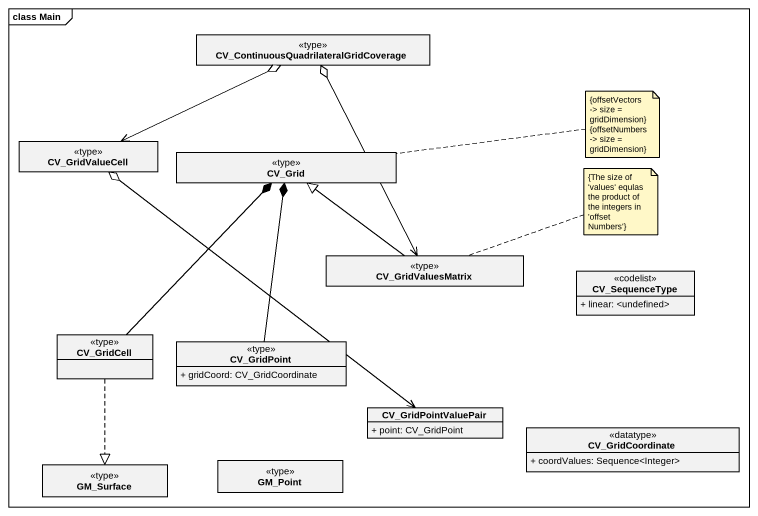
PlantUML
@startuml
mainframe class Main
hide circle
hide empty members
skinparam classAttributeIconSize 0
class "CV_ContinuousQuadrilateralGridCoverage" as CV_ContinuousQuadrilateralGr <<type>>
class CV_GridValueCell <<type>>
class CV_Grid <<type>>
class CV_GridValuesMatrix <<type>>
class CV_SequenceType <<codelist>> {
  + linear: <undefined>
}
class CV_GridCell <<type>>
class CV_GridPoint <<type>> {
  + gridCoord: CV_GridCoordinate
}
class CV_GridPointValuePair {
  + point: CV_GridPoint
}
class CV_GridCoordinate <<datatype>> {
  + coordValues: Sequence<Integer>
}
class GM_Surface <<type>>
class GM_Point <<type>>
CV_GridValueCell <-right-o CV_ContinuousQuadrilateralGr
CV_GridValuesMatrix <-up-o CV_ContinuousQuadrilateralGr
CV_GridValuesMatrix -up-|> CV_Grid
CV_GridCell -up-* CV_Grid
CV_GridCell ..|> GM_Surface
CV_GridPoint -up-* CV_Grid
CV_GridPointValuePair <-up-o CV_GridValueCell
note right of CV_Grid
  {offsetVectors -> size = gridDimension}
  {offsetNumbers -> size = gridDimension}
end note
note right of CV_GridValuesMatrix : {The size of 'values' equlas the product of the integers in 'offsetNumbers'}
@enduml
